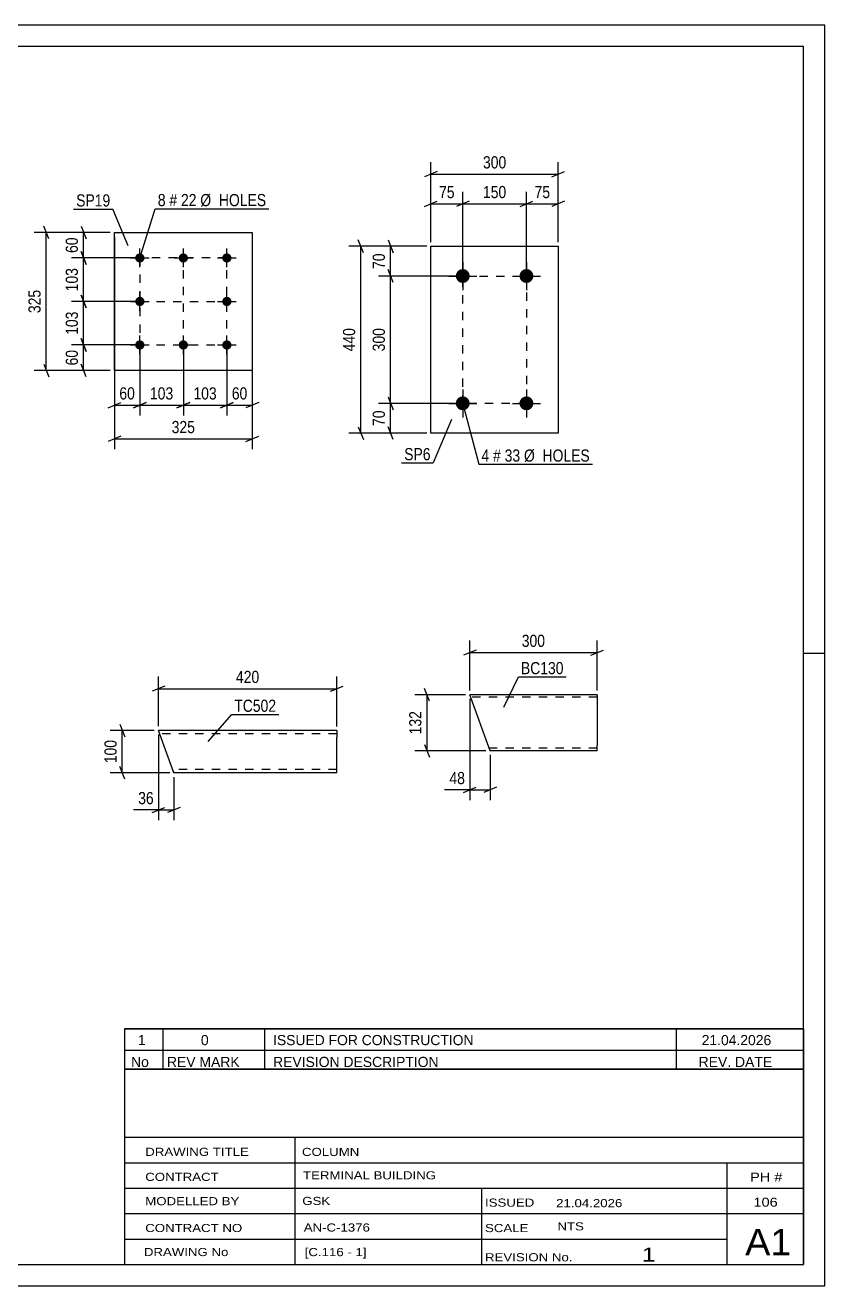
# Model space of a CAD drawing. Header units: millimetres. Extents: x 0 to 420, y 0 to 297.
# Drawn here: x 231.6 to 420, y 0 to 297 of the extents above; entities that cross this region are included whole.
import ezdxf

# ---------------------------------------------------------------- set-up
doc = ezdxf.new("R2010")
doc.units = ezdxf.units.MM
doc.linetypes.add('DXK_LINE_DOT2', pattern=[3.9198, 1.9599, -1.9599])
doc.styles.add('Arial Narrow', font='ARIALN.TTF', dxfattribs={"height": 0.2})

# ---------------------------------------------------------------- blocks, each defined once
blk = doc.blocks.new('Unknown-284876606-1132')
at = {"color": 5, "linetype": 'Continuous'}
for p, q in [((420, 297), (0, 297)), ((420, 0), (420, 297)), ((415, 292), (5, 292)), ((415, 5), (415, 292)), ((420, 149), (415, 149)), ((5, 5), (415, 5)), ((0, 0), (420, 0))]:
    blk.add_line(p, q, dxfattribs=at)
blk = doc.blocks.new('Bolt-284876606-1938 - 1904')
at = {"linetype": 'Continuous'}
for points in [[(334.7, 239.56, -1), (334.7, 236.26, -1)], [(349.7, 239.56, -1), (349.7, 236.26, -1)], [(334.7, 209.56, -1), (334.7, 206.26, -1)], [(349.7, 209.56, -1), (349.7, 206.26, -1)]]:
    blk.add_hatch(color=1, dxfattribs=at).paths.add_polyline_path(points)
at = {"color": 1, "linetype": 'Continuous'}
for p, q in [((334.7, 241.21), (334.7, 234.61)), ((349.7, 241.21), (349.7, 234.61)), ((331.4, 237.91), (338, 237.91)), ((346.4, 237.91), (353, 237.91)), ((334.7, 211.21), (334.7, 204.61)), ((349.7, 211.21), (349.7, 204.61)), ((331.4, 207.91), (338, 207.91)), ((346.4, 207.91), (353, 207.91))]:
    blk.add_line(p, q, dxfattribs=at)
blk = doc.blocks.new('Part-284876606-1953 - 1904')
at = {"color": 2, "linetype": 'Continuous'}
for p, q in [((327.2, 200.91), (327.2, 244.91)), ((327.2, 244.91), (357.2, 244.91)), ((357.2, 244.91), (357.2, 200.91)), ((357.2, 200.91), (327.2, 200.91))]:
    blk.add_line(p, q, dxfattribs=at)
blk = doc.blocks.new('Part-284876606-1244 - 1226')
at = {"color": 2, "linetype": 'Continuous'}
for p, q in [((305, 130.86), (263, 130.86)), ((266.64, 120.86), (263, 130.86)), ((305, 130.86), (305, 129.26)), ((305, 122.46), (305, 129.26)), ((305, 120.86), (305, 122.46)), ((305, 120.86), (266.64, 120.86))]:
    blk.add_line(p, q, dxfattribs=at)
at = {"color": 7, "linetype": 'DXK_LINE_DOT2'}
for p, q in [((305, 130.74), (305, 129.26)), ((305, 130.06), (263.3, 130.06)), ((305, 121.66), (266.35, 121.66)), ((266.47, 121.33), (266.64, 120.86)), ((305, 120.86), (305, 121.33))]:
    blk.add_line(p, q, dxfattribs=at)
blk = doc.blocks.new('Part-284876606-1435 - 1419')
at = {"color": 2, "linetype": 'Continuous'}
for p, q in [((366.34, 139.26), (336.34, 139.26)), ((341.14, 126.06), (336.34, 139.26)), ((366.34, 139.26), (366.34, 139.17)), ((366.34, 139.17), (366.34, 138.06)), ((366.34, 138.06), (366.34, 127.26)), ((366.34, 126.06), (341.14, 126.06)), ((366.34, 126.06), (366.34, 127.26))]:
    blk.add_line(p, q, dxfattribs=at)
at = {"color": 7, "linetype": 'DXK_LINE_DOT2'}
for p, q in [((366.34, 138.66), (336.56, 138.66)), ((366.34, 138.91), (366.34, 138.06)), ((366.34, 126.66), (340.93, 126.66)), ((341.02, 126.41), (341.14, 126.06)), ((366.34, 126.15), (366.34, 126.41)), ((366.34, 126.06), (366.34, 126.15))]:
    blk.add_line(p, q, dxfattribs=at)
blk = doc.blocks.new('Part-284876606-1803 - 1754')
at = {"color": 2, "linetype": 'Continuous'}
for p, q in [((252.61, 215.66), (252.61, 248.16)), ((252.61, 248.16), (285.11, 248.16)), ((285.11, 248.16), (285.11, 215.66)), ((285.11, 215.66), (252.61, 215.66))]:
    blk.add_line(p, q, dxfattribs=at)
blk = doc.blocks.new('Bolt-284876606-1788 - 1754')
at = {"linetype": 'Continuous'}
for points in [[(258.61, 243.26, -1), (258.61, 241.06, -1)], [(268.86, 243.26, -1), (268.86, 241.06, -1)], [(279.11, 243.26, -1), (279.11, 241.06, -1)], [(258.61, 233.01, -1), (258.61, 230.81, -1)], [(279.11, 233.01, -1), (279.11, 230.81, -1)], [(258.61, 222.76, -1), (258.61, 220.56, -1)], [(268.86, 222.76, -1), (268.86, 220.56, -1)], [(279.11, 222.76, -1), (279.11, 220.56, -1)]]:
    blk.add_hatch(color=1, dxfattribs=at).paths.add_polyline_path(points)
at = {"color": 1, "linetype": 'Continuous'}
for p, q in [((258.61, 239.96), (258.61, 244.36)), ((268.86, 239.96), (268.86, 244.36)), ((279.11, 239.96), (279.11, 244.36)), ((256.41, 242.16), (260.81, 242.16)), ((266.66, 242.16), (271.06, 242.16)), ((276.91, 242.16), (281.31, 242.16)), ((256.41, 231.91), (260.81, 231.91)), ((258.61, 229.71), (258.61, 234.11)), ((276.91, 231.91), (281.31, 231.91)), ((279.11, 229.71), (279.11, 234.11)), ((258.61, 219.46), (258.61, 223.86)), ((268.86, 219.46), (268.86, 223.86)), ((279.11, 219.46), (279.11, 223.86)), ((256.41, 221.66), (260.81, 221.66)), ((266.66, 221.66), (271.06, 221.66)), ((276.91, 221.66), (281.31, 221.66))]:
    blk.add_line(p, q, dxfattribs=at)
blk = doc.blocks.new('Rectangle-284876606-2038 - 1904')
at = {"color": 1, "linetype": 'DXK_LINE_DOT2'}
blk.add_lwpolyline([(334.7, 237.91), (349.7, 237.91), (349.7, 207.91), (334.7, 207.91), (334.7, 237.91)], close=True, dxfattribs=at)
blk = doc.blocks.new('Rectangle-284876606-1890 - 1754')
at = {"color": 1, "linetype": 'DXK_LINE_DOT2'}
blk.add_lwpolyline([(258.61, 221.66), (279.11, 221.66), (279.11, 242.16), (258.61, 242.16), (258.61, 221.66)], close=True, dxfattribs=at)
blk = doc.blocks.new('Line-284876606-1883 - 1754')
at = {"color": 1, "linetype": 'DXK_LINE_DOT2'}
blk.add_line((268.86, 221.66), (268.86, 242.16), dxfattribs=at)
blk = doc.blocks.new('Line-284876606-1876 - 1754')
at = {"color": 1, "linetype": 'DXK_LINE_DOT2'}
blk.add_line((258.61, 231.91), (279.11, 231.91), dxfattribs=at)
blk = doc.blocks.new('StraightDimension-284876606-1955 - 1904')
at = {"color": 7, "linetype": 'Continuous'}
for p, q in [((327.2, 245.91), (327.2, 264.76)), ((357.2, 245.91), (357.2, 264.76)), ((328.7, 262.51), (325.7, 261.31)), ((327.2, 261.91), (357.2, 261.91)), ((355.7, 261.31), (358.7, 262.51))]:
    blk.add_line(p, q, dxfattribs=at)
at = {"color": 0}
blk.add_wipeout([(345.54, 262.66), (345.54, 266.86), (338.86, 266.86), (338.86, 262.66)], dxfattribs=at)
at = {"color": 3, "style": 'Arial Narrow'}
blk.add_text('300', height=2.863, dxfattribs=at).set_placement((339.46, 263.26))
blk = doc.blocks.new('StraightDimension-284876606-1966 - 1904')
at = {"color": 7, "linetype": 'Continuous'}
for p, q in [((325.7, 254.31), (328.7, 255.51)), ((327.2, 245.91), (327.2, 257.76)), ((336.2, 255.51), (333.2, 254.31)), ((334.7, 238.91), (334.7, 257.76)), ((327.2, 254.91), (334.7, 254.91))]:
    blk.add_line(p, q, dxfattribs=at)
at = {"color": 0}
blk.add_wipeout([(333.38, 255.66), (333.38, 259.86), (328.52, 259.86), (328.52, 255.66)], dxfattribs=at)
at = {"color": 3, "style": 'Arial Narrow'}
blk.add_text('75', height=2.863, dxfattribs=at).set_placement((329.12, 256.26))
blk = doc.blocks.new('StraightDimension-284876606-1976 - 1904')
at = {"color": 7, "linetype": 'Continuous'}
for p, q in [((336.2, 255.51), (333.2, 254.31)), ((334.7, 238.91), (334.7, 257.76)), ((348.2, 254.31), (351.2, 255.51)), ((349.7, 238.91), (349.7, 257.76)), ((334.7, 254.91), (349.7, 254.91))]:
    blk.add_line(p, q, dxfattribs=at)
at = {"color": 0}
blk.add_wipeout([(345.54, 255.66), (345.54, 259.86), (338.86, 259.86), (338.86, 255.66)], dxfattribs=at)
at = {"color": 3, "style": 'Arial Narrow'}
blk.add_text('150', height=2.863, dxfattribs=at).set_placement((339.46, 256.26))
blk = doc.blocks.new('StraightDimension-284876606-1986 - 1904')
at = {"color": 7, "linetype": 'Continuous'}
for p, q in [((348.2, 254.31), (351.2, 255.51)), ((349.7, 238.91), (349.7, 257.76)), ((358.7, 255.51), (355.7, 254.31)), ((357.2, 245.91), (357.2, 257.76)), ((349.7, 254.91), (357.2, 254.91))]:
    blk.add_line(p, q, dxfattribs=at)
at = {"color": 0}
blk.add_wipeout([(355.88, 255.66), (355.88, 259.86), (351.02, 259.86), (351.02, 255.66)], dxfattribs=at)
at = {"color": 3, "style": 'Arial Narrow'}
blk.add_text('75', height=2.863, dxfattribs=at).set_placement((351.62, 256.26))
blk = doc.blocks.new('StraightDimension-284876606-1997 - 1904')
at = {"color": 7, "linetype": 'Continuous'}
for p, q in [((326.2, 244.91), (307.84, 244.91)), ((311.29, 243.41), (310.09, 246.41)), ((310.69, 200.91), (310.69, 244.91)), ((310.09, 202.41), (311.29, 199.41)), ((326.2, 200.91), (307.84, 200.91))]:
    blk.add_line(p, q, dxfattribs=at)
at = {"color": 0}
blk.add_wipeout([(309.94, 226.25), (305.74, 226.25), (305.74, 219.56), (309.94, 219.56)], dxfattribs=at)
at = {"color": 3, "style": 'Arial Narrow'}
blk.add_text('440', height=2.863, rotation=90.0002, dxfattribs=at).set_placement((309.34, 220.16))
blk = doc.blocks.new('StraightDimension-284876606-2008 - 1904')
at = {"color": 7, "linetype": 'Continuous'}
for p, q in [((333.7, 207.91), (314.84, 207.91)), ((317.09, 209.41), (318.29, 206.41)), ((317.69, 200.91), (317.69, 207.91)), ((318.29, 199.41), (317.09, 202.41)), ((326.2, 200.91), (314.84, 200.91))]:
    blk.add_line(p, q, dxfattribs=at)
at = {"color": 0}
blk.add_wipeout([(316.94, 206.83), (312.74, 206.83), (312.74, 201.98), (316.94, 201.98)], dxfattribs=at)
at = {"color": 3, "style": 'Arial Narrow'}
blk.add_text('70', height=2.863, rotation=90.0002, dxfattribs=at).set_placement((316.34, 202.58))
blk = doc.blocks.new('StraightDimension-284876606-2018 - 1904')
at = {"color": 7, "linetype": 'Continuous'}
for p, q in [((333.7, 237.91), (314.84, 237.91)), ((318.29, 236.41), (317.09, 239.41)), ((317.69, 207.91), (317.69, 237.91)), ((333.7, 207.91), (314.84, 207.91)), ((317.09, 209.41), (318.29, 206.41))]:
    blk.add_line(p, q, dxfattribs=at)
at = {"color": 0}
blk.add_wipeout([(316.94, 226.25), (312.74, 226.25), (312.74, 219.56), (316.94, 219.56)], dxfattribs=at)
at = {"color": 3, "style": 'Arial Narrow'}
blk.add_text('300', height=2.863, rotation=90.0002, dxfattribs=at).set_placement((316.34, 220.16))
blk = doc.blocks.new('StraightDimension-284876606-2028 - 1904')
at = {"color": 7, "linetype": 'Continuous'}
for p, q in [((326.2, 244.91), (314.84, 244.91)), ((317.09, 246.41), (318.29, 243.41)), ((317.69, 237.91), (317.69, 244.91)), ((333.7, 237.91), (314.84, 237.91)), ((318.29, 236.41), (317.09, 239.41))]:
    blk.add_line(p, q, dxfattribs=at)
at = {"color": 0}
blk.add_wipeout([(316.94, 243.83), (312.74, 243.83), (312.74, 238.98), (316.94, 238.98)], dxfattribs=at)
at = {"color": 3, "style": 'Arial Narrow'}
blk.add_text('70', height=2.863, rotation=90.0002, dxfattribs=at).set_placement((316.34, 239.58))
blk = doc.blocks.new('StraightDimension-284876606-1293 - 1226')
at = {"color": 7, "linetype": 'Continuous'}
for p, q in [((262, 130.86), (251.63, 130.86)), ((253.88, 132.36), (255.08, 129.36)), ((254.48, 120.86), (254.48, 130.86)), ((255.08, 119.36), (253.88, 122.36)), ((265.64, 120.86), (251.63, 120.86))]:
    blk.add_line(p, q, dxfattribs=at)
at = {"color": 0}
blk.add_wipeout([(253.73, 129.21), (249.53, 129.21), (249.53, 122.52), (253.73, 122.52)], dxfattribs=at)
at = {"color": 3, "style": 'Arial Narrow'}
blk.add_text('100', height=2.863, rotation=90.0002, dxfattribs=at).set_placement((253.13, 123.12))
blk = doc.blocks.new('StraightDimension-284876606-1246 - 1226')
at = {"color": 7, "linetype": 'Continuous'}
for p, q in [((263, 129.86), (263, 109.72)), ((266.64, 119.86), (266.64, 109.72)), ((261.5, 111.52), (264.5, 112.72)), ((263, 112.12), (266.64, 112.12)), ((268.14, 112.72), (265.14, 111.52))]:
    blk.add_line(p, q, dxfattribs=at)
at = {"color": 0}
blk.add_wipeout([(262.48, 112.87), (262.48, 117.07), (257.62, 117.07), (257.62, 112.87)], dxfattribs=at)
at = {"color": 7, "linetype": 'Continuous'}
blk.add_line((263, 112.12), (257.1, 112.12), dxfattribs=at)
blk.add_line((263, 112.12), (257.1, 112.12), dxfattribs=at)
at = {"color": 3, "style": 'Arial Narrow'}
blk.add_text('36', height=2.863, dxfattribs=at).set_placement((258.22, 113.47))
blk = doc.blocks.new('StraightDimension-284876606-1276 - 1226')
at = {"color": 7, "linetype": 'Continuous'}
for p, q in [((263, 131.86), (263, 143.52)), ((305, 131.74), (305, 143.52)), ((264.5, 141.27), (261.5, 140.07)), ((263, 140.67), (305, 140.67)), ((303.5, 140.07), (306.5, 141.27))]:
    blk.add_line(p, q, dxfattribs=at)
at = {"color": 0}
blk.add_wipeout([(287.35, 141.42), (287.35, 145.62), (280.66, 145.62), (280.66, 141.42)], dxfattribs=at)
at = {"color": 3, "style": 'Arial Narrow'}
blk.add_text('420', height=2.863, dxfattribs=at).set_placement((281.26, 142.02))
blk = doc.blocks.new('StraightDimension-284876606-1456 - 1419')
at = {"color": 7, "linetype": 'Continuous'}
for p, q in [((326.89, 137.76), (325.69, 140.76)), ((335.34, 139.26), (323.44, 139.26)), ((326.29, 126.06), (326.29, 139.26)), ((340.14, 126.06), (323.44, 126.06)), ((325.69, 127.56), (326.89, 124.56))]:
    blk.add_line(p, q, dxfattribs=at)
at = {"color": 0}
blk.add_wipeout([(325.54, 136), (321.34, 136), (321.34, 129.32), (325.54, 129.32)], dxfattribs=at)
at = {"color": 3, "style": 'Arial Narrow'}
blk.add_text('132', height=2.863, rotation=90.0002, dxfattribs=at).set_placement((324.94, 129.92))
blk = doc.blocks.new('StraightDimension-284876606-1438 - 1419')
at = {"color": 7, "linetype": 'Continuous'}
for p, q in [((336.34, 138.26), (336.34, 114.44)), ((341.14, 125.06), (341.14, 114.44)), ((334.84, 116.24), (337.84, 117.44)), ((336.34, 116.84), (341.14, 116.84)), ((342.64, 117.44), (339.64, 116.24))]:
    blk.add_line(p, q, dxfattribs=at)
at = {"color": 0}
blk.add_wipeout([(335.81, 117.59), (335.81, 121.79), (330.96, 121.79), (330.96, 117.59)], dxfattribs=at)
at = {"color": 7, "linetype": 'Continuous'}
blk.add_line((336.34, 116.84), (330.43, 116.84), dxfattribs=at)
blk.add_line((336.34, 116.84), (330.43, 116.84), dxfattribs=at)
at = {"color": 3, "style": 'Arial Narrow'}
blk.add_text('48', height=2.863, dxfattribs=at).set_placement((331.56, 118.19))
blk = doc.blocks.new('StraightDimension-284876606-1481 - 1419')
at = {"color": 7, "linetype": 'Continuous'}
for p, q in [((336.34, 140.26), (336.34, 152.03)), ((366.34, 140.26), (366.34, 152.03)), ((337.84, 149.78), (334.84, 148.58)), ((336.34, 149.18), (366.34, 149.18)), ((364.84, 148.58), (367.84, 149.78))]:
    blk.add_line(p, q, dxfattribs=at)
at = {"color": 0}
blk.add_wipeout([(354.68, 149.93), (354.68, 154.13), (348, 154.13), (348, 149.93)], dxfattribs=at)
at = {"color": 3, "style": 'Arial Narrow'}
blk.add_text('300', height=2.863, dxfattribs=at).set_placement((348.6, 150.53))
blk = doc.blocks.new('StraightDimension-284876606-1805 - 1754')
at = {"color": 7, "linetype": 'Continuous'}
for p, q in [((244.76, 249.66), (245.96, 246.66)), ((251.61, 248.16), (242.51, 248.16)), ((245.36, 242.16), (245.36, 248.16)), ((245.96, 240.66), (244.76, 243.66)), ((257.61, 242.16), (242.51, 242.16))]:
    blk.add_line(p, q, dxfattribs=at)
at = {"color": 0}
blk.add_wipeout([(244.61, 247.59), (240.41, 247.59), (240.41, 242.74), (244.61, 242.74)], dxfattribs=at)
at = {"color": 3, "style": 'Arial Narrow'}
blk.add_text('60', height=2.863, rotation=90.0002, dxfattribs=at).set_placement((244.01, 243.34))
blk = doc.blocks.new('StraightDimension-284876606-1819 - 1754')
at = {"color": 7, "linetype": 'Continuous'}
for p, q in [((244.76, 223.16), (245.96, 220.16)), ((257.61, 221.66), (242.51, 221.66)), ((245.36, 215.66), (245.36, 221.66)), ((245.96, 214.16), (244.76, 217.16)), ((251.61, 215.66), (242.51, 215.66))]:
    blk.add_line(p, q, dxfattribs=at)
at = {"color": 0}
blk.add_wipeout([(244.61, 221.09), (240.41, 221.09), (240.41, 216.24), (244.61, 216.24)], dxfattribs=at)
at = {"color": 3, "style": 'Arial Narrow'}
blk.add_text('60', height=2.863, rotation=90.0002, dxfattribs=at).set_placement((244.01, 216.84))
blk = doc.blocks.new('StraightDimension-284876606-3133 - 1754')
at = {"color": 7, "linetype": 'Continuous'}
for p, q in [((258.61, 220.66), (258.61, 205.07)), ((268.86, 220.66), (268.86, 205.07)), ((257.11, 206.87), (260.11, 208.07)), ((270.36, 208.07), (267.36, 206.87)), ((258.61, 207.47), (268.86, 207.47))]:
    blk.add_line(p, q, dxfattribs=at)
at = {"color": 0}
blk.add_wipeout([(267.07, 208.22), (267.07, 212.42), (260.39, 212.42), (260.39, 208.22)], dxfattribs=at)
at = {"color": 3, "style": 'Arial Narrow'}
blk.add_text('103', height=2.863, dxfattribs=at).set_placement((260.99, 208.82))
blk = doc.blocks.new('StraightDimension-284876606-3135 - 1754')
at = {"color": 7, "linetype": 'Continuous'}
for p, q in [((268.86, 220.66), (268.86, 205.07)), ((279.11, 220.66), (279.11, 205.07)), ((267.36, 206.87), (270.36, 208.07)), ((280.61, 208.07), (277.61, 206.87)), ((268.86, 207.47), (279.11, 207.47))]:
    blk.add_line(p, q, dxfattribs=at)
at = {"color": 0}
blk.add_wipeout([(277.32, 208.22), (277.32, 212.42), (270.64, 212.42), (270.64, 208.22)], dxfattribs=at)
at = {"color": 3, "style": 'Arial Narrow'}
blk.add_text('103', height=2.863, dxfattribs=at).set_placement((271.24, 208.82))
blk = doc.blocks.new('StraightDimension-284876606-1830 - 1754')
at = {"color": 7, "linetype": 'Continuous'}
for p, q in [((237.17, 246.66), (235.97, 249.66)), ((251.61, 248.16), (233.72, 248.16)), ((236.57, 215.66), (236.57, 248.16)), ((235.97, 217.16), (237.17, 214.16)), ((251.61, 215.66), (233.72, 215.66))]:
    blk.add_line(p, q, dxfattribs=at)
at = {"color": 0}
blk.add_wipeout([(235.82, 235.26), (231.62, 235.26), (231.62, 228.57), (235.82, 228.57)], dxfattribs=at)
at = {"color": 3, "style": 'Arial Narrow'}
blk.add_text('325', height=2.863, rotation=90.0002, dxfattribs=at).set_placement((235.22, 229.17))
blk = doc.blocks.new('StraightDimension-284876606-1866 - 1754')
at = {"color": 7, "linetype": 'Continuous'}
for p, q in [((252.61, 214.66), (252.61, 197.14)), ((285.11, 214.66), (285.11, 197.14)), ((254.11, 200.14), (251.11, 198.94)), ((252.61, 199.54), (285.11, 199.54)), ((283.61, 198.94), (286.61, 200.14))]:
    blk.add_line(p, q, dxfattribs=at)
at = {"color": 0}
blk.add_wipeout([(272.2, 200.29), (272.2, 204.49), (265.51, 204.49), (265.51, 200.29)], dxfattribs=at)
at = {"color": 3, "style": 'Arial Narrow'}
blk.add_text('325', height=2.863, dxfattribs=at).set_placement((266.11, 200.89))
blk = doc.blocks.new('StraightDimension-284876606-2587 - 1754')
at = {"color": 7, "linetype": 'Continuous'}
for p, q in [((285.11, 247.16), (285.11, 205.07)), ((279.11, 220.66), (279.11, 205.07)), ((277.61, 206.87), (280.61, 208.07)), ((286.61, 208.07), (283.61, 206.87)), ((279.11, 207.47), (285.11, 207.47))]:
    blk.add_line(p, q, dxfattribs=at)
at = {"color": 0}
blk.add_wipeout([(284.53, 208.22), (284.53, 212.42), (279.68, 212.42), (279.68, 208.22)], dxfattribs=at)
at = {"color": 3, "style": 'Arial Narrow'}
blk.add_text('60', height=2.863, dxfattribs=at).set_placement((280.28, 208.82))
blk = doc.blocks.new('StraightDimension-284876606-2588 - 1754')
at = {"color": 7, "linetype": 'Continuous'}
for p, q in [((252.61, 247.16), (252.61, 205.07)), ((258.61, 220.66), (258.61, 205.07)), ((251.11, 206.87), (254.11, 208.07)), ((260.11, 208.07), (257.11, 206.87)), ((252.61, 207.47), (258.61, 207.47))]:
    blk.add_line(p, q, dxfattribs=at)
at = {"color": 0}
blk.add_wipeout([(258.03, 208.22), (258.03, 212.42), (253.18, 212.42), (253.18, 208.22)], dxfattribs=at)
at = {"color": 3, "style": 'Arial Narrow'}
blk.add_text('60', height=2.863, dxfattribs=at).set_placement((253.78, 208.82))
blk = doc.blocks.new('StraightDimension-284876606-3123 - 1754')
at = {"color": 7, "linetype": 'Continuous'}
for p, q in [((257.61, 231.91), (242.51, 231.91)), ((244.76, 233.41), (245.96, 230.41)), ((245.36, 221.66), (245.36, 231.91)), ((245.96, 220.16), (244.76, 223.16)), ((257.61, 221.66), (242.51, 221.66))]:
    blk.add_line(p, q, dxfattribs=at)
at = {"color": 0}
blk.add_wipeout([(244.61, 230.13), (240.41, 230.13), (240.41, 223.45), (244.61, 223.45)], dxfattribs=at)
at = {"color": 3, "style": 'Arial Narrow'}
blk.add_text('103', height=2.863, rotation=90.0002, dxfattribs=at).set_placement((244.01, 224.05))
blk = doc.blocks.new('StraightDimension-284876606-3125 - 1754')
at = {"color": 7, "linetype": 'Continuous'}
for p, q in [((244.76, 243.66), (245.96, 240.66)), ((257.61, 242.16), (242.51, 242.16)), ((245.36, 231.91), (245.36, 242.16)), ((257.61, 231.91), (242.51, 231.91)), ((245.96, 230.41), (244.76, 233.41))]:
    blk.add_line(p, q, dxfattribs=at)
at = {"color": 0}
blk.add_wipeout([(244.61, 240.38), (240.41, 240.38), (240.41, 233.7), (244.61, 233.7)], dxfattribs=at)
at = {"color": 3, "style": 'Arial Narrow'}
blk.add_text('103', height=2.863, rotation=90.0002, dxfattribs=at).set_placement((244.01, 234.3))
blk = doc.blocks.new('Mark-284876606-1934 - 1904')
at = {"color": 0}
blk.add_wipeout([(340.94, 194.18), (340.94, 197.18), (339.11, 197.18), (339.11, 194.18)], dxfattribs=at)
blk.add_wipeout([(340.94, 194.18), (340.94, 197.18), (339.11, 197.18), (339.11, 194.18)], dxfattribs=at)
at = {"color": 7, "linetype": 'Continuous'}
blk.add_line((334.7, 207.83), (338.51, 193.58), dxfattribs=at)
at = {"color": 0}
blk.add_wipeout([(343.67, 194.18), (343.67, 197.18), (341.84, 197.18), (341.84, 194.18)], dxfattribs=at)
blk.add_wipeout([(343.67, 194.18), (343.67, 197.18), (341.84, 197.18), (341.84, 194.18)], dxfattribs=at)
at = {"color": 3, "style": 'Arial Narrow'}
blk.add_text('4', height=2.86, dxfattribs=at).set_placement((339.11, 194.18))
at = {"color": 0}
blk.add_wipeout([(348.22, 194.18), (348.22, 197.18), (344.57, 197.18), (344.57, 194.18)], dxfattribs=at)
blk.add_wipeout([(348.22, 194.18), (348.22, 197.18), (344.57, 197.18), (344.57, 194.18)], dxfattribs=at)
at = {"color": 3, "style": 'Arial Narrow'}
blk.add_text('#', height=2.86, dxfattribs=at).set_placement((341.84, 194.18))
at = {"color": 0}
blk.add_wipeout([(364.65, 194.18), (364.65, 197.18), (349.12, 197.18), (349.12, 194.18)], dxfattribs=at)
blk.add_wipeout([(364.65, 194.18), (364.65, 197.18), (349.12, 197.18), (349.12, 194.18)], dxfattribs=at)
at = {"color": 7, "linetype": 'Continuous'}
blk.add_line((338.51, 193.58), (365.25, 193.58), dxfattribs=at)
at = {"color": 3, "style": 'Arial Narrow'}
for s, p in [('33', (344.57, 194.18)), ('Ø  HOLES', (349.12, 194.18))]:
    blk.add_text(s, height=2.863, dxfattribs=at).set_placement(p)
blk = doc.blocks.new('Mark-284876606-1949 - 1904')
at = {"color": 0}
blk.add_wipeout([(327.11, 194.51), (327.11, 197.51), (320.9, 197.51), (320.9, 194.51)], dxfattribs=at)
blk.add_wipeout([(327.11, 194.51), (327.11, 197.51), (320.9, 197.51), (320.9, 194.51)], dxfattribs=at)
at = {"color": 30, "linetype": 'Continuous'}
for p in [(332.01, 204.14), (320.3, 193.91)]:
    blk.add_line(p, (327.71, 193.91), dxfattribs=at)
at = {"color": 3, "style": 'Arial Narrow'}
blk.add_text('SP6', height=2.863, dxfattribs=at).set_placement((320.9, 194.51))
blk = doc.blocks.new('Mark-284876606-1239 - 1226')
at = {"color": 0}
blk.add_wipeout([(290.72, 135.23), (290.72, 138.23), (280.86, 138.23), (280.86, 135.23)], dxfattribs=at)
blk.add_wipeout([(290.72, 135.23), (290.72, 138.23), (280.86, 138.23), (280.86, 135.23)], dxfattribs=at)
at = {"color": 30, "linetype": 'Continuous'}
for p, q in [((274.7, 128.25), (280.26, 134.63)), ((280.26, 134.63), (291.32, 134.63))]:
    blk.add_line(p, q, dxfattribs=at)
at = {"color": 3, "style": 'Arial Narrow'}
blk.add_text('TC502', height=2.863, dxfattribs=at).set_placement((280.86, 135.23))
blk = doc.blocks.new('Unknown-284876606-3296')
at = {"color": 7, "linetype": 'Continuous'}
for p, q in [((255, 51.05), (255, 5)), ((255, 51.05), (415, 51.05)), ((415, 51), (415, 5)), ((255, 35), (415, 35)), ((295.14, 35), (295.14, 5)), ((255, 29), (415, 29)), ((397, 5.05), (397, 29.05)), ((255, 23), (415, 23)), ((339.14, 23), (339.14, 5)), ((255, 17), (415, 17)), ((255, 11), (397, 11)), ((255, 5), (415, 5))]:
    blk.add_line(p, q, dxfattribs=at)
at = {"color": 7, "style": 'Arial Narrow'}
for s, height, width, p in [('DRAWING TITLE', 1.9089, 1.425378, (259.88, 30.61)), ('COLUMN', 1.909, 1.425378, (296.81, 30.59)), ('TERMINAL BUILDING', 1.9089, 1.425378, (297.06, 25.07)), ('CONTRACT', 1.909, 1.425378, (259.88, 24.71)), ('MODELLED BY', 1.9089, 1.425378, (259.88, 18.98)), ('GSK', 1.909, 1.425378, (296.88, 19.04)), ('ISSUED', 1.909, 1.425378, (339.94, 18.64)), ('21.04.2026', 1.909, 1.425378, (356.69, 18.52)), ('CONTRACT NO', 1.9089, 1.425378, (259.88, 12.66)), ('AN-C-1376', 1.909, 1.425378, (297.23, 12.78)), ('SCALE', 1.909, 1.425378, (339.94, 12.65)), ('A1', 6.204, 1.25, (401.24, 7.2)), ('DRAWING No', 1.909, 1.425378, (259.56, 7)), ('[C.116 - 1]', 1.9089, 1.425378, (297.46, 6.99)), ('1', 3.34, 1.5, (376.91, 5.68)), ('REVISION No.', 1.9089, 1.425378, (339.94, 5.77))]:
    blk.add_text(s, height=height, dxfattribs=dict(at, width=width)).set_placement(p)
at = {"color": 7, "linetype": 'Continuous', "style": 'Arial Narrow'}
for s, height, width, p in [('PH #', 2.1, 1.42538, (402.4, 24.55)), ('106', 2.1, 1.42538, (403.19, 18.65)), ('NTS', 1.909, 1.425378, (357, 13.05))]:
    blk.add_text(s, height=height, dxfattribs=dict(at, width=width)).set_placement(p)
blk = doc.blocks.new('Unknown-284876606-3297')
at = {"color": 7, "linetype": 'Continuous'}
for p, q in [((255, 60.55), (415, 60.55)), ((415, 60.55), (255, 60.55)), ((255, 60.55), (255, 55.55)), ((264, 60.55), (264, 55.55)), ((288, 60.55), (288, 55.55)), ((385, 60.55), (385, 55.55)), ((415, 60.55), (415, 55.55)), ((255, 55.55), (415, 55.55)), ((255, 55.55), (255, 51.05)), ((255, 55.55), (415, 55.55)), ((264, 55.55), (264, 51.05)), ((288, 55.55), (288, 51.05)), ((385, 55.55), (385, 51.05)), ((415, 55.55), (415, 51.05)), ((415, 51.05), (255, 51.05))]:
    blk.add_line(p, q, dxfattribs=at)
at = {"color": 7, "linetype": 'Continuous', "style": 'Arial Narrow'}
for s, height, width, p in [('1', 2.39, 1.196471, (258.16, 56.7)), ('0', 2.39, 1.196471, (273, 56.7)), ('ISSUED FOR CONSTRUCTION', 2.3861, 1.196471, (290, 56.7)), ('21.04.2026', 2.386, 1.196471, (391, 56.7)), ('No', 2.386, 1.2, (256.54, 51.55)), ('REV MARK', 2.386, 1.2, (265, 51.55)), ('REVISION DESCRIPTION', 2.3861, 1.2, (290, 51.55)), ('REV. DATE', 2.386, 1.2, (390.28, 51.55))]:
    blk.add_text(s, height=height, dxfattribs=dict(at, width=width)).set_placement(p)
blk = doc.blocks.new('Mark-284876606-1431 - 1419')
at = {"color": 0}
blk.add_wipeout([(358.45, 144.1), (358.45, 147.1), (348.4, 147.1), (348.4, 144.1)], dxfattribs=at)
blk.add_wipeout([(358.45, 144.1), (358.45, 147.1), (348.4, 147.1), (348.4, 144.1)], dxfattribs=at)
at = {"color": 30, "linetype": 'Continuous'}
for p, q in [((344.41, 136.34), (347.8, 143.5)), ((347.8, 143.5), (359.05, 143.5))]:
    blk.add_line(p, q, dxfattribs=at)
at = {"color": 3, "style": 'Arial Narrow'}
blk.add_text('BC130', height=2.863, dxfattribs=at).set_placement((348.4, 144.1))
blk = doc.blocks.new('Mark-284876606-1784 - 1754')
at = {"color": 0}
blk.add_wipeout([(264.68, 254.37), (264.68, 257.37), (262.85, 257.37), (262.85, 254.37)], dxfattribs=at)
blk.add_wipeout([(264.68, 254.37), (264.68, 257.37), (262.85, 257.37), (262.85, 254.37)], dxfattribs=at)
at = {"color": 7, "linetype": 'Continuous'}
blk.add_line((258.49, 241.89), (262.25, 253.77), dxfattribs=at)
at = {"color": 0}
blk.add_wipeout([(267.4, 254.37), (267.4, 257.37), (265.58, 257.37), (265.58, 254.37)], dxfattribs=at)
blk.add_wipeout([(267.4, 254.37), (267.4, 257.37), (265.58, 257.37), (265.58, 254.37)], dxfattribs=at)
at = {"color": 3, "style": 'Arial Narrow'}
blk.add_text('8', height=2.86, dxfattribs=at).set_placement((262.85, 254.37))
at = {"color": 0}
blk.add_wipeout([(271.96, 254.37), (271.96, 257.37), (268.3, 257.37), (268.3, 254.37)], dxfattribs=at)
blk.add_wipeout([(271.96, 254.37), (271.96, 257.37), (268.3, 257.37), (268.3, 254.37)], dxfattribs=at)
at = {"color": 3, "style": 'Arial Narrow'}
blk.add_text('#', height=2.86, dxfattribs=at).set_placement((265.58, 254.37))
at = {"color": 0}
blk.add_wipeout([(288.39, 254.37), (288.39, 257.37), (272.86, 257.37), (272.86, 254.37)], dxfattribs=at)
blk.add_wipeout([(288.39, 254.37), (288.39, 257.37), (272.86, 257.37), (272.86, 254.37)], dxfattribs=at)
at = {"color": 7, "linetype": 'Continuous'}
blk.add_line((262.25, 253.77), (288.99, 253.77), dxfattribs=at)
at = {"color": 3, "style": 'Arial Narrow'}
for s, p in [('22', (268.3, 254.37)), ('Ø  HOLES', (272.86, 254.37))]:
    blk.add_text(s, height=2.863, dxfattribs=at).set_placement(p)
blk = doc.blocks.new('Mark-284876606-1799 - 1754')
at = {"color": 0}
blk.add_wipeout([(251.65, 254.29), (251.65, 257.29), (243.61, 257.29), (243.61, 254.29)], dxfattribs=at)
blk.add_wipeout([(251.65, 254.29), (251.65, 257.29), (243.61, 257.29), (243.61, 254.29)], dxfattribs=at)
at = {"color": 30, "linetype": 'Continuous'}
for p in [(243.01, 253.69), (255.84, 245)]:
    blk.add_line(p, (252.25, 253.69), dxfattribs=at)
at = {"color": 3, "style": 'Arial Narrow'}
blk.add_text('SP19', height=2.863, dxfattribs=at).set_placement((243.61, 254.29))

msp = doc.modelspace()

# ---------------------------------------------------------------- block references
for name in ['Unknown-284876606-1132', 'Part-284876606-1803 - 1754', 'Bolt-284876606-1788 - 1754', 'Part-284876606-1953 - 1904', 'Rectangle-284876606-1890 - 1754', 'Line-284876606-1883 - 1754', 'Bolt-284876606-1938 - 1904', 'Rectangle-284876606-2038 - 1904', 'Line-284876606-1876 - 1754', 'Part-284876606-1435 - 1419', 'Part-284876606-1244 - 1226', 'Unknown-284876606-3297', 'Unknown-284876606-3296']:
    msp.add_blockref(name, (0, 0))

# ---------------------------------------------------------------- next in the draw order: block references
for name in ['StraightDimension-284876606-1955 - 1904', 'StraightDimension-284876606-1805 - 1754', 'StraightDimension-284876606-1819 - 1754', 'StraightDimension-284876606-1456 - 1419', 'StraightDimension-284876606-1293 - 1226']:
    msp.add_blockref(name, (0, 0))

# ---------------------------------------------------------------- next in the draw order: block references
for name in ['StraightDimension-284876606-1966 - 1904', 'StraightDimension-284876606-1830 - 1754', 'StraightDimension-284876606-3133 - 1754', 'StraightDimension-284876606-1481 - 1419', 'StraightDimension-284876606-1276 - 1226', 'StraightDimension-284876606-1438 - 1419', 'StraightDimension-284876606-1246 - 1226']:
    msp.add_blockref(name, (0, 0))

# ---------------------------------------------------------------- next in the draw order: block references
for name in ['StraightDimension-284876606-1976 - 1904', 'StraightDimension-284876606-1997 - 1904', 'StraightDimension-284876606-3135 - 1754', 'Mark-284876606-1431 - 1419', 'Mark-284876606-1239 - 1226']:
    msp.add_blockref(name, (0, 0))

# ---------------------------------------------------------------- next in the draw order: block references
for name in ['StraightDimension-284876606-1986 - 1904', 'StraightDimension-284876606-1866 - 1754', 'StraightDimension-284876606-2008 - 1904']:
    msp.add_blockref(name, (0, 0))

# ---------------------------------------------------------------- next in the draw order: block references
for name in ['StraightDimension-284876606-2588 - 1754', 'StraightDimension-284876606-2587 - 1754', 'StraightDimension-284876606-2018 - 1904', 'Mark-284876606-1949 - 1904']:
    msp.add_blockref(name, (0, 0))

# ---------------------------------------------------------------- next in the draw order: block references
for name in ['StraightDimension-284876606-2028 - 1904', 'StraightDimension-284876606-3123 - 1754', 'Mark-284876606-1934 - 1904']:
    msp.add_blockref(name, (0, 0))

# ---------------------------------------------------------------- next in the draw order: block references
msp.add_blockref('StraightDimension-284876606-3125 - 1754', (0, 0))

# ---------------------------------------------------------------- next in the draw order: block references
for name in ['Mark-284876606-1799 - 1754', 'Mark-284876606-1784 - 1754']:
    msp.add_blockref(name, (0, 0))

doc.saveas('drawing.dxf')
